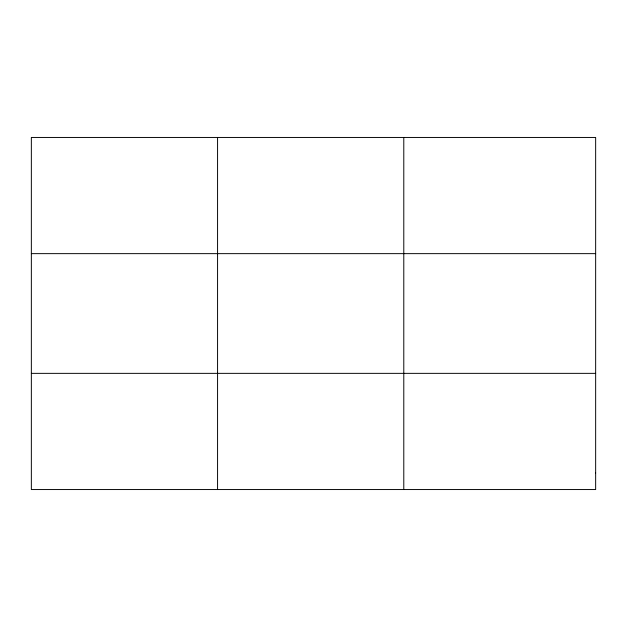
<?xml version="1.0" encoding="UTF-8"?>
<svg xmlns="http://www.w3.org/2000/svg" width="627" height="627" viewBox="0 0 627 627"><rect width="100%" height="100%" fill="white"/><g stroke="black" fill="none" stroke-linecap="round" stroke-linejoin="round"><path stroke-width="0.94" d="M217.569 137.454L217.569 489.546M403.788 137.454L403.788 489.546M31.35 253.645L595.65 253.645M31.35 373.355L595.65 373.355M595.65 472.946L595.65 489.546L31.35 489.546L31.35 137.454L595.65 137.454L595.65 472.946"/></g></svg>
